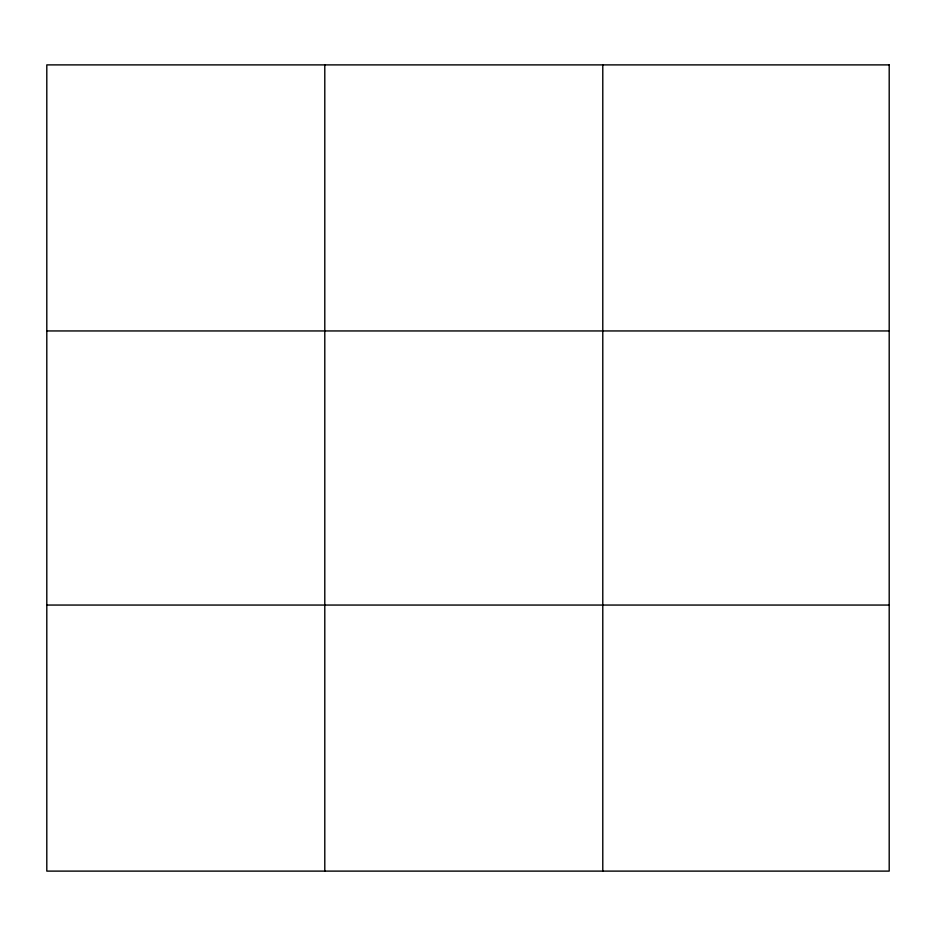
<?xml version="1.0" encoding="UTF-8"?>
<svg xmlns="http://www.w3.org/2000/svg" width="936" height="936" viewBox="0 0 936 936"><rect width="100%" height="100%" fill="white"/><g stroke="black" fill="none" stroke-linecap="round" stroke-linejoin="round"><path stroke-width="1.4" d="M324.792 871.112L324.792 64.888M602.784 871.112L602.784 64.888M46.8 330.946L889.2 330.946M46.8 605.054L889.2 605.054M889.2 64.888L889.2 871.112L46.8 871.112L46.8 64.888L889.2 64.888"/></g></svg>
